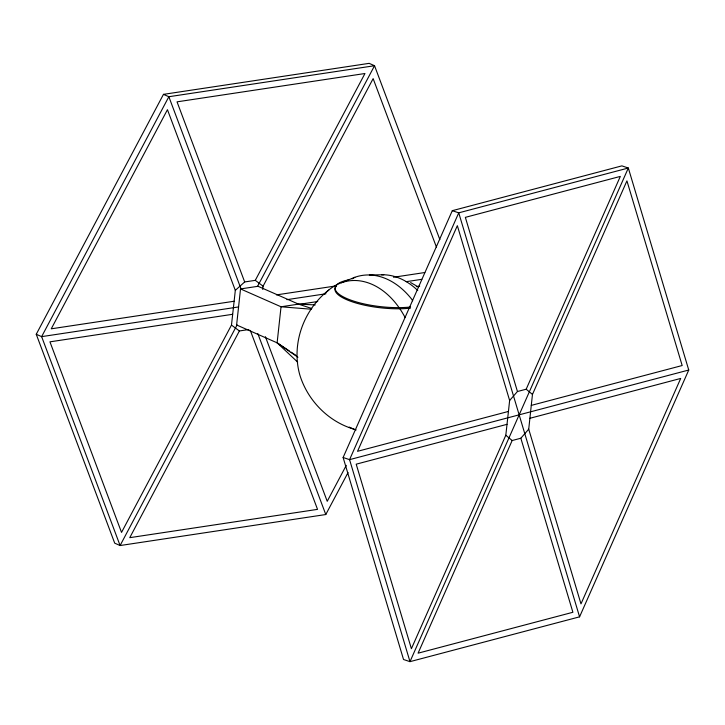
<?xml version="1.0" encoding="UTF-8"?>
<svg xmlns="http://www.w3.org/2000/svg" width="725" height="725" viewBox="0 0 725 725"><rect width="100%" height="100%" fill="white"/><g stroke="black" fill="none" stroke-linecap="round" stroke-linejoin="round"><path stroke-width="1.09" d="M529.912 418.289L680.702 378.441L580.979 603.889L528.724 429.182L531.28 405.393L532.467 394.436L626.935 180.869L682.171 365.527L531.28 405.393M232.643 314.297L49.943 341.837L121.528 532.413L231.474 325.081L234.13 301.247L235.308 290.353L167.448 109.683L51.248 328.815L234.13 301.247M289.266 350.909L277.122 342.825L236.613 324.972L240.528 288.931L258.037 286.284L298.546 304.138L311.759 308.497M262.731 289.438L263.084 286.167L373.139 78.617L436.522 247.361M297.676 362.128L277.122 342.825L281.037 306.784L240.528 288.931M507.002 424.333L356.202 464.181L411.392 648.712L505.814 435.236L508.442 411.438L509.63 400.472L457.348 225.665L357.534 451.312L508.442 411.438M343.115 457.493L452.291 210.685L621.878 165.871L628.33 168.019L688.75 370.022L579.574 616.839L409.987 661.653L403.535 659.496L343.115 457.493L349.568 459.65L688.75 370.022M517.442 391.518L526.187 389.207L620.319 176.411L465.35 217.355L517.442 391.518L509.63 400.472M520.84 438.226L512.149 440.528L418.08 653.18L572.895 612.272L520.84 438.226L528.724 429.182M348.054 472.546L325.788 514.533L120.096 545.535L114.713 543.17L36.25 334.261L163.469 94.359L369.161 63.347L374.544 65.721L439.867 239.631M244.678 281.952L255.282 280.348L364.965 73.515L177.036 101.844L244.678 281.952L235.308 290.353M257.538 286.366L374.544 65.721L168.852 96.724L163.469 94.359M248.874 329.531L239.386 330.962L129.766 537.669L317.532 509.367L250.324 330.437M346.287 465.35L327.229 501.301L265.395 336.681M328.824 289.991C303.721 309.502 291.115 343.768 299.733 374.689C307.472 400.245 328.208 421.633 353.972 429.173M352.087 278.889L354.878 277.285A79.261 56.124 78.6 0 1 411.492 298.945L412.652 300.775M341.403 282.75L354.878 277.285M276.397 294.903L336.636 285.822M393.53 277.249L424.768 272.537M238.57 306.947L41.633 336.636L36.25 334.261M286.901 299.661L325.924 293.779M406.19 281.681L421.796 279.333M298.7 304.391L317.74 301.528M416.313 286.665L419.675 286.157M236.613 324.972L237.102 324.9L120.096 545.535L41.633 336.636L168.852 96.724L241.017 288.849M369.351 274.974L383.779 274.775M315.248 304.908L298.546 304.138L281.037 306.784L311.424 309.231M452.291 210.685L458.744 212.842L628.33 168.019L409.987 661.653L349.568 459.65L458.744 212.842L579.574 616.839M410.622 282.569L418.28 286.928M291.133 352.16L295.8 355.268M277.122 342.825L297.939 357.262M255.282 280.348L263.084 286.167M231.474 325.081L239.386 330.962M526.187 389.207L532.467 394.436M505.814 435.236L512.149 440.528M257.828 333.609L325.788 514.533M356.165 429.952A76.56 54.212 78.6 0 1 349.251 427.079M324.075 294.522A76.56 54.212 78.6 0 1 405.13 317.568M381.595 274.784A76.56 54.212 78.6 0 1 417.745 290.489M410.432 308.143A47.841 13.829 6.2 0 1 355.857 302.968A47.841 13.829 6.2 0 1 336.391 286.13M410.558 306.992A47.841 13.829 6.2 0 1 346.695 298.483A47.841 13.829 6.2 0 1 348.489 279.886"/></g></svg>
